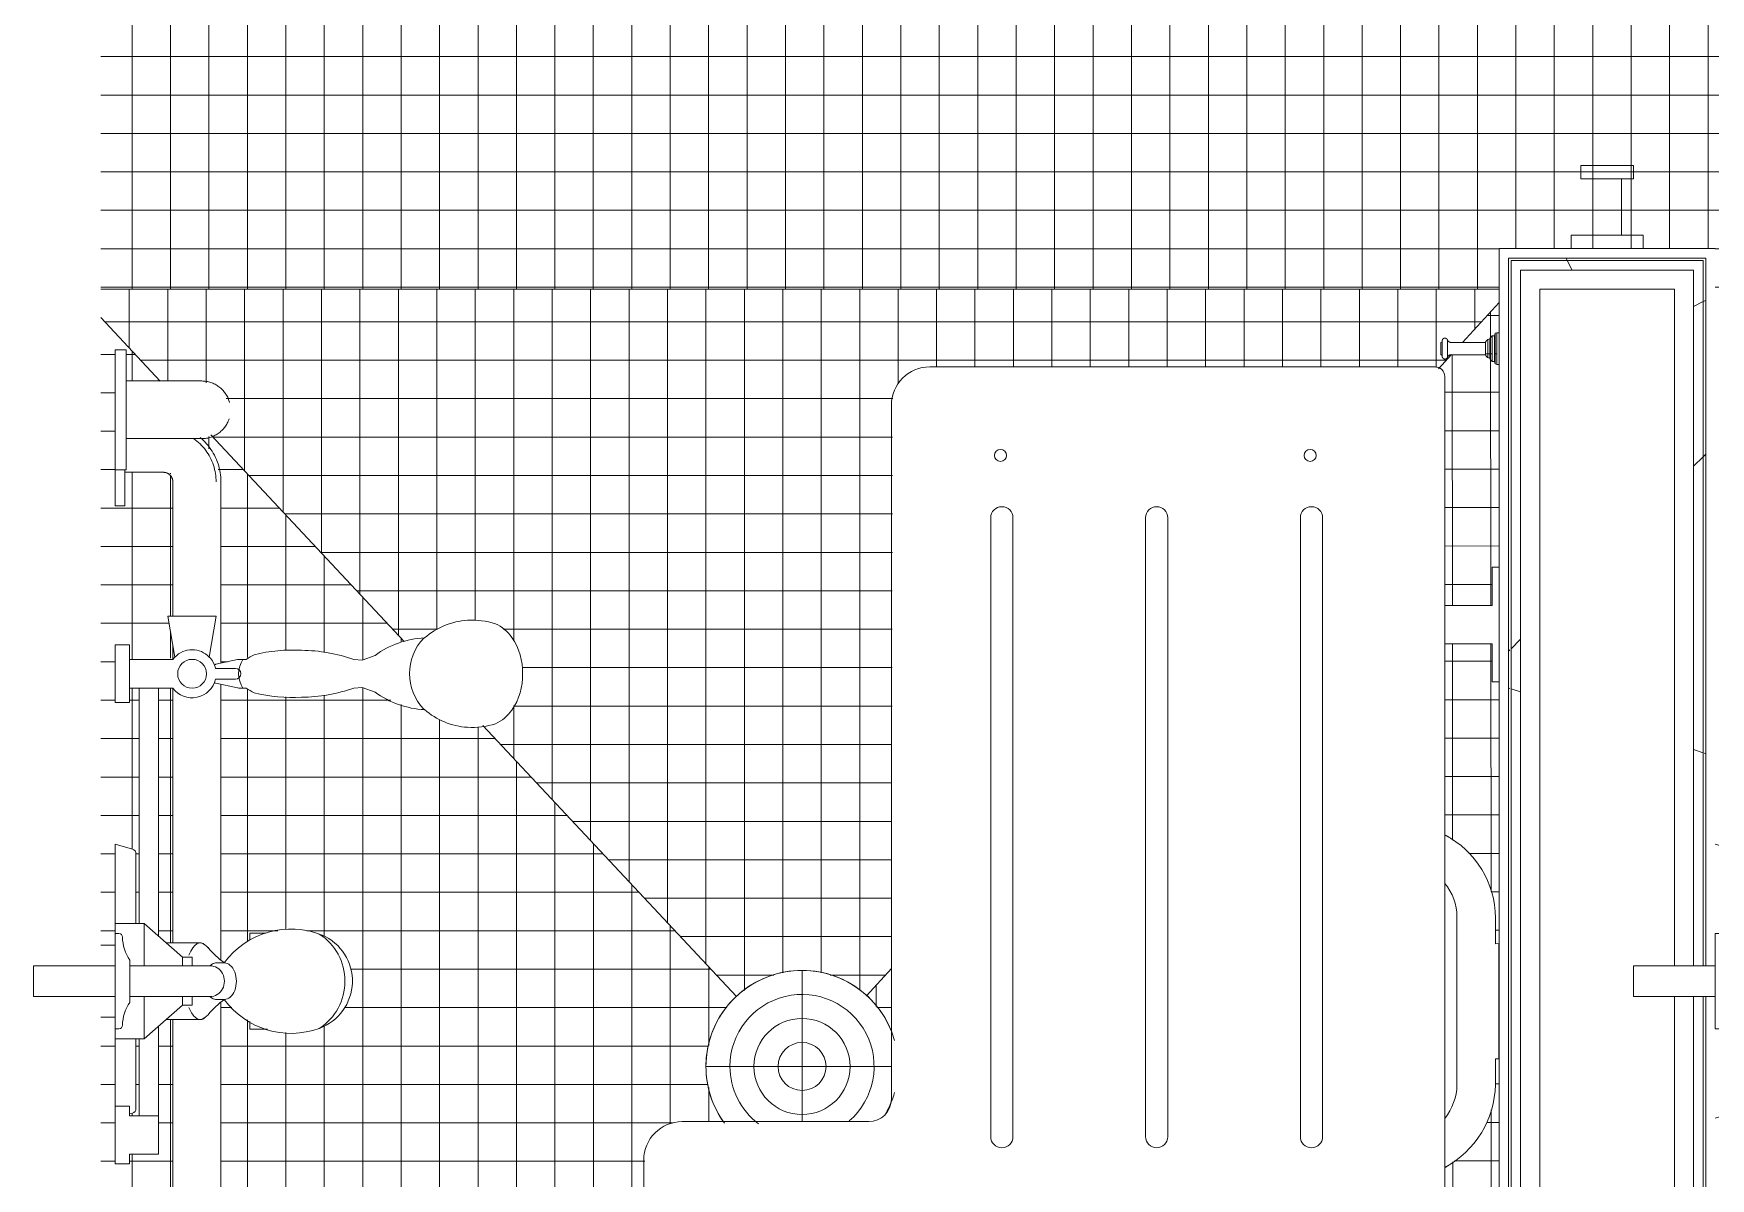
# Model space of a CAD drawing. Header units: inches. Extents: x 24207 to 25740, y -22797 to -22370.
# Drawn here: x 25306.08 to 25349.7, y -22773.49 to -22743.7 of the extents above; entities that cross this region are included whole.
import ezdxf

# ---------------------------------------------------------------- set-up
doc = ezdxf.new("R2010")
doc.units = ezdxf.units.IN
doc.header["$MEASUREMENT"] = 0
for name, color, linetype, lineweight in [('A-FLOR', 192, 'Continuous', 20), ('A-FLOR-PATT', 8, 'Continuous', 20), ('A-GENM', 13, 'Continuous', 20), ('A-WALL', 113, 'Continuous', 20), ('A-WALL-PATT', 111, 'Continuous', 50), ('I-WALL', 2, 'Continuous', 20), ('P-SANR-FIXT', 6, 'Continuous', 20), ('Q-SPCQ', 91, 'Continuous', 20)]:
    doc.layers.add(name, color=color, linetype=linetype, lineweight=lineweight)
pattern_1 = [(296.565, (14.4, 8.64), (0.000499, 57.600217), [6.44, -122.358]), (33.69, (17.28, 2.88), (0.000345, 57.60007), [10.384, -197.296]), (33.69, (74.88, 2.88), (0.000345, 57.60007), [10.384, -197.296]), (33.69, (132.48, 2.88), (0.000345, 57.60007), [10.384, -197.296]), (116.565, (25.92, 8.64), (-0.000396, 57.59977), [6.44, -122.358]), (213.69, (23.04, 14.4), (0.000345, 57.60007), [10.384, -197.296]), (213.69, (80.64, 14.4), (0.000345, 57.60007), [10.384, -197.296]), (213.69, (138.24, 14.4), (0.000345, 57.60007), [10.384, -197.296]), (26.565, (37.44, 8.64), (0.0005, 57.60022), [12.88, -115.918]), (26.565, (95.04, 8.64), (0.0005, 57.60022), [12.88, -115.918]), (270, (48.96, 14.4), (57.6, 4e-15), [5.76, -51.84]), (225, (48.96, 8.64), (-4e-15, 57.599504), [8.146, -73.313]), (135, (43.2, 2.88), (4e-15, 57.599504), [8.146, -73.313]), (288.435, (25.92, 25.92), (0.000265, 57.599939), [9.107, -173.04]), (18.435, (28.8, 17.28), (0.000265, 57.59994), [9.107, -173.04]), (18.435, (86.4, 17.28), (0.000265, 57.59994), [9.107, -173.04]), (18.435, (144, 17.28), (0.000265, 57.59994), [9.107, -173.04]), (135, (37.44, 20.16), (4e-15, 57.599504), [8.146, -73.313]), (180, (31.68, 25.92), (-7e-15, -57.6), [5.76, -51.84]), (251.565, (11.52, 40.32), (-0.000265, 57.599939), [9.107, -173.04]), (315, (8.64, 31.68), (-4e-15, 57.599504), [8.146, -73.313]), (71.565, (14.4, 25.92), (-0.000265, 57.599939), [9.107, -173.04]), (135, (17.28, 34.56), (4e-15, 57.599504), [8.146, -73.313]), (225, (34.56, 40.32), (-4e-15, 57.599504), [8.146, -73.313]), (123.69, (28.8, 34.56), (0.000345, 57.600068), [10.384, -197.296]), (123.69, (86.4, 34.56), (0.000345, 57.600068), [10.384, -197.296]), (26.565, (23.04, 43.2), (0.0005, 57.60022), [6.44, -122.358]), (26.565, (80.64, 43.2), (0.0005, 57.60022), [6.44, -122.358]), (315, (28.8, 46.08), (-4e-15, 57.599504), [8.146, -73.313]), (213.69, (54.72, 54.72), (0.000345, 57.60007), [10.384, -197.296]), (213.69, (112.32, 54.72), (0.000345, 57.60007), [10.384, -197.296]), (213.69, (169.92, 54.72), (0.000345, 57.60007), [10.384, -197.296]), (296.565, (46.08, 48.96), (0.000499, 57.600217), [6.44, -122.358]), (45, (48.96, 43.2), (4e-15, 57.599504), [8.146, -73.313]), (90, (54.72, 48.96), (-57.6, 4e-15), [5.76, -51.84]), (213.69, (28.8, 57.6), (0.000345, 57.60007), [10.384, -197.296]), (213.69, (86.4, 57.6), (0.000345, 57.60007), [10.384, -197.296]), (213.69, (144, 57.6), (0.000345, 57.60007), [10.384, -197.296]), (315, (20.16, 51.84), (-4e-15, 57.599504), [4.073, -77.386]), (26.565, (23.04, 48.96), (0.0005, 57.60022), [6.44, -122.358]), (26.565, (80.64, 48.96), (0.0005, 57.60022), [6.44, -122.358]), (90, (28.8, 51.84), (-57.6, 4e-15), [5.76, -51.84]), (333.435, (5.76, 54.72), (-0.0005, 57.60022), [6.44, -122.358]), (333.435, (63.36, 54.72), (-0.0005, 57.60022), [6.44, -122.358]), (243.435, (11.52, 51.84), (0.000396, 57.59977), [6.44, -122.358]), (161.565, (8.64, 46.08), (-0.000265, 57.59994), [9.107, -173.04]), (161.565, (66.24, 46.08), (-0.000265, 57.59994), [9.107, -173.04]), (161.565, (123.84, 46.08), (-0.000265, 57.59994), [9.107, -173.04]), (45, (0, 48.96), (4e-15, 57.599504), [8.146, -73.313]), (26.565, (2.88, 0), (0.0005, 57.60022), [6.44, -122.358]), (26.565, (60.48, 0), (0.0005, 57.60022), [6.44, -122.358]), (116.565, (8.64, 2.88), (-0.000396, 57.59977), [6.44, -122.358]), (206.565, (5.76, 8.64), (0.0005, 57.60022), [6.44, -122.358]), (206.565, (63.36, 8.64), (0.0005, 57.60022), [6.44, -122.358]), (296.565, (0, 5.76), (0.000499, 57.600217), [6.44, -122.358]), (14.036, (43.2, 25.92), (0.000245, 57.59979), [11.875, -225.616]), (14.036, (100.8, 25.92), (0.000245, 57.59979), [11.875, -225.616]), (14.036, (158.4, 25.92), (0.000245, 57.59979), [11.875, -225.616]), (14.036, (216, 25.92), (0.000245, 57.59979), [11.875, -225.616]), (135, (54.72, 28.8), (4e-15, 57.599504), [8.146, -73.313]), (198.435, (48.96, 34.56), (0.000265, 57.59994), [9.107, -173.04]), (198.435, (106.56, 34.56), (0.000265, 57.59994), [9.107, -173.04]), (198.435, (164.16, 34.56), (0.000265, 57.59994), [9.107, -173.04]), (296.565, (40.32, 31.68), (0.000499, 57.600217), [6.44, -122.358]), (333.435, (2.88, 17.28), (-0.0005, 57.60022), [6.44, -122.358]), (333.435, (60.48, 17.28), (-0.0005, 57.60022), [6.44, -122.358]), (45, (8.64, 14.4), (4e-15, 57.599504), [4.073, -77.386]), (116.565, (11.52, 17.28), (-0.000396, 57.59977), [6.44, -122.358]), (225, (8.64, 23.04), (-4e-15, 57.599504), [8.146, -73.313])]

# ---------------------------------------------------------------- blocks, each defined once
blk = doc.blocks.new('Shower_Seat-Retractable-Frost_Products_LTD_-Handicap-_975L_M_ - Steel-Stainless-110062-Enlarged First Floor Plan _East_')
at = {"layer": 'Q-SPCQ', "color": 43, "lineweight": 13}
for p, q in [((25342.541, -22752.371), (25329.393, -22752.371)), ((25342.791, -22758.579), (25342.791, -22752.62)), ((25328.396, -22753.369), (25328.396, -22771.425)), ((25330.981, -22756.3), (25330.981, -22772.407)), ((25331.558, -22772.407), (25331.558, -22756.3)), ((25335.007, -22756.3), (25335.007, -22772.407)), ((25335.585, -22772.407), (25335.585, -22756.3)), ((25339.034, -22756.3), (25339.034, -22772.407)), ((25339.612, -22772.407), (25339.612, -22756.3)), ((25344.203, -22757.585), (25344.025, -22757.585)), ((25344.025, -22757.585), (25344.025, -22758.579)), ((25342.791, -22758.579), (25342.791, -22759.579)), ((25344.025, -22758.579), (25342.791, -22758.579)), ((25342.791, -22759.579), (25344.025, -22759.579)), ((25342.791, -22764.556), (25342.791, -22759.579)), ((25344.025, -22759.579), (25344.025, -22760.571)), ((25344.025, -22760.571), (25344.203, -22760.571)), ((25342.791, -22764.487), (25342.791, -22773.202)), ((25343.107, -22771.055), (25343.107, -22766.683)), ((25344.108, -22767.387), (25344.108, -22766.712)), ((25344.197, -22767.379), (25344.108, -22767.387)), ((25344.197, -22770.379), (25344.197, -22767.379)), ((25344.107, -22770.379), (25344.197, -22770.379)), ((25344.107, -22771.055), (25344.107, -22770.379)), ((25327.806, -22772.014), (25322.951, -22772.014)), ((25321.953, -22773.012), (25321.953, -22782.74)), ((25342.791, -22778.036), (25342.791, -22773.202))]:
    blk.add_line(p, q, dxfattribs=at)
for centre, radius, start, end in [((25329.393, -22753.369), 0.998, 90, 180), ((25342.541, -22752.62), 0.249, 0, 90), ((25331.234, -22754.676), 0.157, 90, 270), ((25331.234, -22754.676), 0.157, 270, 90), ((25339.288, -22754.676), 0.157, 90, 270), ((25339.288, -22754.676), 0.157, 270, 90), ((25331.269, -22756.3), 0.289, 0, 180), ((25335.296, -22756.3), 0.289, 0, 180), ((25339.323, -22756.3), 0.289, 0, 180), ((25341.685, -22766.712), 2.424, 0, 62.8489), ((25341.818, -22766.399), 2.092, 57.8406, 62.2117), ((25341.754, -22766.683), 1.353, 0, 40), ((25341.656, -22771.026), 1.452, 321.4199, 358.8453), ((25341.638, -22771.018), 2.469, 297.8217, 359.1458), ((25327.806, -22771.425), 0.589, 270, 0), ((25322.951, -22773.012), 0.998, 90, 180), ((25331.268, -22772.407), 0.288, 180, 0), ((25335.296, -22772.407), 0.288, 180, 0), ((25339.323, -22772.407), 0.289, 180, 0), ((25341.921, -22771.671), 1.773, 299.5044, 304.7548)]:
    blk.add_arc(centre, radius, start, end, dxfattribs=at)
blk = doc.blocks.new('Parametric_ADA_Grab_Bar_-_2_Piece_3744 - Parametric_ADA_Grab_Bar_-_2_Piece_3744 2-122809-Enlarged First Floor Plan _East_')
at = {"layer": 'A-GENM', "color": 43, "lineweight": 13}
for p, q in [((0, 30.031), (0, 30.964)), ((0.25, 30.964), (0.25, 30.031)), ((0.25, 30.906), (1.25, 30.906)), ((1.5, 30.656), (1.5, 27.162)), ((2.75, 25.938), (2.75, 30.656)), ((0, 30.031), (0.25, 30.031)), ((1.5, 26.395), (1.5, 26.037)), ((2.75, 18.214), (2.75, 25.386)), ((1.5, 25.287), (1.5, 18.657)), ((2.75, 8.846), (2.75, 17.11)), ((1.5, 16.667), (1.5, 10.531))]:
    blk.add_line(p, q, dxfattribs=at)
at = {"layer": 'A-GENM', "color": 43, "lineweight": 13, "flags": 128}
for points in [[(2.625, 30.656), (2.624, 30.711), (2.621, 30.766), (2.615, 30.821), (2.607, 30.875), (2.598, 30.929), (2.586, 30.983), (2.571, 31.036), (2.555, 31.089), (2.537, 31.141), (2.516, 31.192), (2.494, 31.242), (2.47, 31.291), (2.443, 31.339), (2.415, 31.387), (2.385, 31.433), (2.353, 31.477), (2.319, 31.521), (2.284, 31.563), (2.247, 31.604), (2.208, 31.643), (2.168, 31.68), (2.126, 31.716), (2.083, 31.75), (2.039, 31.783)], [(2.75, 30.656), (2.749, 30.716), (2.745, 30.776), (2.739, 30.836), (2.731, 30.895), (2.72, 30.954), (2.707, 31.013), (2.692, 31.071), (2.674, 31.128), (2.654, 31.185), (2.632, 31.24), (2.607, 31.295), (2.58, 31.349), (2.552, 31.402), (2.521, 31.453), (2.488, 31.503), (2.453, 31.552), (2.416, 31.599), (2.378, 31.645), (2.337, 31.69), (2.295, 31.732), (2.251, 31.773), (2.206, 31.812)], [(1.25, 30.906), (1.26, 30.906), (1.27, 30.905), (1.28, 30.904), (1.29, 30.903), (1.3, 30.901), (1.309, 30.899), (1.319, 30.897), (1.329, 30.894), (1.338, 30.89), (1.347, 30.887), (1.356, 30.882), (1.365, 30.878), (1.374, 30.873), (1.383, 30.868), (1.391, 30.863), (1.399, 30.857), (1.407, 30.851), (1.415, 30.844), (1.422, 30.837), (1.429, 30.83), (1.436, 30.823), (1.443, 30.816), (1.449, 30.808), (1.455, 30.8), (1.46, 30.791), (1.466, 30.783), (1.47, 30.774), (1.475, 30.765), (1.479, 30.756), (1.483, 30.747), (1.486, 30.737), (1.49, 30.728), (1.492, 30.718), (1.494, 30.709), (1.496, 30.699), (1.498, 30.689), (1.499, 30.679), (1.5, 30.669), (1.5, 30.659), (1.5, 30.656)]]:
    blk.add_lwpolyline(points, dxfattribs=at)
blk = doc.blocks.new('Single_hook_8519 - Single Hook-133939-Enlarged First Floor Plan _East_')
at = {"layer": 'A-GENM', "color": 43, "lineweight": 13}
for p, q in [((4.705, 4.289), (5.138, 4.289)), ((5.138, 4.151), (4.705, 4.151)), ((4.764, 4.324), (4.744, 4.289)), ((4.776, 4.289), (4.744, 4.289)), ((4.763, 4.052), (4.763, 3.167)), ((5.078, 4.324), (4.764, 4.324)), ((5.098, 4.289), (5.066, 4.289)), ((5.098, 4.289), (5.078, 4.324)), ((5.079, 3.167), (5.079, 4.052)), ((4.686, 3.108), (4.665, 3.05)), ((5.156, 3.108), (4.686, 3.108)), ((5.079, 3.167), (4.763, 3.167)), ((5.178, 3.05), (5.156, 3.108)), ((4.523, 2.909), (4.508, 2.872)), ((4.508, 2.872), (4.508, 2.812)), ((5.335, 2.872), (4.508, 2.872)), ((4.587, 2.931), (4.523, 2.909)), ((5.319, 2.909), (4.523, 2.909)), ((4.587, 2.988), (4.587, 2.931)), ((5.256, 2.988), (4.587, 2.988)), ((5.256, 2.931), (4.587, 2.931)), ((5.178, 3.05), (4.665, 3.05)), ((5.256, 2.931), (5.256, 2.988)), ((5.319, 2.909), (5.256, 2.931)), ((5.335, 2.872), (5.319, 2.909)), ((5.335, 2.812), (5.335, 2.872))]:
    blk.add_line(p, q, dxfattribs=at)
at = {"layer": 'A-GENM', "color": 43, "lineweight": 13, "flags": 128}
for points in [[(4.705, 4.151), (4.702, 4.152), (4.699, 4.152), (4.697, 4.153), (4.694, 4.154), (4.691, 4.155), (4.689, 4.157), (4.686, 4.158), (4.684, 4.159), (4.681, 4.161), (4.679, 4.162), (4.677, 4.164), (4.675, 4.166), (4.672, 4.168), (4.67, 4.169), (4.668, 4.171), (4.667, 4.174), (4.665, 4.176), (4.663, 4.178), (4.661, 4.18), (4.66, 4.183), (4.658, 4.185), (4.657, 4.187), (4.656, 4.19), (4.655, 4.193), (4.654, 4.195), (4.653, 4.198), (4.652, 4.201), (4.651, 4.203), (4.65, 4.206), (4.65, 4.209), (4.65, 4.212), (4.649, 4.214), (4.649, 4.217), (4.649, 4.22), (4.649, 4.223), (4.649, 4.226), (4.65, 4.228), (4.65, 4.231), (4.65, 4.234), (4.651, 4.237), (4.652, 4.239), (4.653, 4.242), (4.654, 4.245), (4.655, 4.247), (4.656, 4.25), (4.657, 4.253), (4.658, 4.255), (4.66, 4.257), (4.661, 4.26), (4.663, 4.262), (4.665, 4.264), (4.667, 4.266), (4.668, 4.269), (4.67, 4.271), (4.672, 4.272), (4.675, 4.274), (4.677, 4.276), (4.679, 4.278), (4.681, 4.279), (4.684, 4.281), (4.686, 4.282), (4.689, 4.283), (4.691, 4.285), (4.694, 4.286), (4.697, 4.287), (4.699, 4.287), (4.702, 4.288), (4.705, 4.289)], [(4.763, 4.052), (4.763, 4.057), (4.763, 4.061), (4.763, 4.066), (4.762, 4.07), (4.761, 4.075), (4.76, 4.079), (4.759, 4.083), (4.758, 4.088), (4.756, 4.092), (4.755, 4.096), (4.753, 4.1), (4.751, 4.104), (4.749, 4.108), (4.746, 4.112), (4.744, 4.116), (4.741, 4.119), (4.738, 4.123), (4.735, 4.126), (4.732, 4.13), (4.729, 4.133), (4.726, 4.136), (4.723, 4.139), (4.719, 4.142), (4.715, 4.144), (4.712, 4.147), (4.708, 4.149), (4.705, 4.151)], [(5.138, 4.151), (5.134, 4.149), (5.13, 4.146), (5.126, 4.144), (5.123, 4.141), (5.119, 4.138), (5.116, 4.135), (5.113, 4.132), (5.109, 4.129), (5.106, 4.126), (5.104, 4.122), (5.101, 4.119), (5.098, 4.115), (5.096, 4.111), (5.094, 4.107), (5.091, 4.103), (5.089, 4.099), (5.088, 4.095), (5.086, 4.091), (5.085, 4.087), (5.083, 4.082), (5.082, 4.078), (5.081, 4.074), (5.08, 4.069), (5.08, 4.065), (5.079, 4.06), (5.079, 4.056), (5.079, 4.052)], [(5.138, 4.289), (5.141, 4.288), (5.143, 4.287), (5.146, 4.287), (5.149, 4.286), (5.151, 4.285), (5.154, 4.283), (5.156, 4.282), (5.159, 4.281), (5.161, 4.279), (5.163, 4.278), (5.166, 4.276), (5.168, 4.274), (5.17, 4.272), (5.172, 4.271), (5.174, 4.269), (5.176, 4.266), (5.178, 4.264), (5.18, 4.262), (5.181, 4.26), (5.183, 4.257), (5.184, 4.255), (5.186, 4.252), (5.187, 4.25), (5.188, 4.247), (5.189, 4.245), (5.19, 4.242), (5.191, 4.239), (5.191, 4.237), (5.192, 4.234), (5.193, 4.231), (5.193, 4.228), (5.193, 4.226), (5.193, 4.223), (5.193, 4.22), (5.193, 4.217), (5.193, 4.214), (5.193, 4.212), (5.193, 4.209), (5.192, 4.206), (5.191, 4.203), (5.191, 4.2), (5.19, 4.198), (5.189, 4.195), (5.188, 4.193), (5.187, 4.19), (5.186, 4.187), (5.184, 4.185), (5.183, 4.183), (5.181, 4.18), (5.18, 4.178), (5.178, 4.176), (5.176, 4.174), (5.174, 4.171), (5.172, 4.169), (5.17, 4.167), (5.168, 4.166), (5.166, 4.164), (5.163, 4.162), (5.161, 4.161), (5.159, 4.159), (5.156, 4.158), (5.154, 4.157), (5.151, 4.155), (5.149, 4.154), (5.146, 4.153), (5.143, 4.152), (5.14, 4.152), (5.138, 4.151)], [(4.686, 3.108), (4.69, 3.114), (4.695, 3.119), (4.699, 3.124), (4.703, 3.128), (4.708, 3.133), (4.713, 3.137), (4.718, 3.141), (4.723, 3.145), (4.729, 3.149), (4.734, 3.153), (4.74, 3.156), (4.746, 3.159), (4.752, 3.162), (4.758, 3.164), (4.763, 3.167)], [(5.079, 3.167), (5.085, 3.164), (5.091, 3.162), (5.097, 3.159), (5.103, 3.156), (5.109, 3.152), (5.114, 3.149), (5.12, 3.145), (5.125, 3.141), (5.13, 3.137), (5.135, 3.133), (5.14, 3.128), (5.144, 3.123), (5.148, 3.118), (5.153, 3.113), (5.156, 3.108)], [(4.587, 2.988), (4.59, 2.994), (4.594, 2.999), (4.598, 3.004), (4.602, 3.008), (4.607, 3.013), (4.611, 3.017), (4.616, 3.021), (4.621, 3.025), (4.626, 3.029), (4.631, 3.033), (4.637, 3.036), (4.642, 3.039), (4.648, 3.042), (4.654, 3.045), (4.66, 3.047), (4.665, 3.05)], [(5.178, 3.05), (5.184, 3.047), (5.189, 3.045), (5.195, 3.042), (5.201, 3.039), (5.206, 3.036), (5.212, 3.032), (5.217, 3.029), (5.222, 3.025), (5.227, 3.021), (5.232, 3.017), (5.236, 3.012), (5.241, 3.008), (5.245, 3.003), (5.249, 2.998), (5.253, 2.993), (5.256, 2.988)]]:
    blk.add_lwpolyline(points, dxfattribs=at)
blk = doc.blocks.new('Robe_hook_5552 - Robe_hook_5552-134757-Enlarged First Floor Plan _East_')
at = {"layer": 'A-GENM', "color": 43, "lineweight": 13}
for p, q in [((-0.937, 0), (-0.937, -0.35)), ((-0.937, -0.35), (0.938, -0.35)), ((-0.375, -1.813), (-0.375, -0.35)), ((0.375, -1.813), (0.375, -0.35)), ((0.938, -0.35), (0.938, 0)), ((-0.688, -2.163), (-0.688, -1.813)), ((-0.688, -1.813), (0.688, -1.813)), ((0.688, -2.163), (-0.688, -2.163)), ((0.688, -1.813), (0.688, -2.163))]:
    blk.add_line(p, q, dxfattribs=at)
blk = doc.blocks.new('817_Grab_Bars - 8170-001180-V33-Enlarged First Floor Plan _East_')
at = {"layer": 'Q-SPCQ', "color": 43, "lineweight": 13}
for p, q in [((25308.484, -22751.928), (25308.203, -22751.928)), ((25308.203, -22755.053), (25308.203, -22751.928)), ((25308.484, -22751.928), (25308.484, -22755.053)), ((25309.203, -22752.74), (25308.484, -22752.74)), ((25308.484, -22754.24), (25309.203, -22754.24)), ((25309.792, -22754.24), (25309.747, -22754.24)), ((25308.203, -22755.053), (25308.484, -22755.053))]:
    blk.add_line(p, q, dxfattribs=at)
at = {"layer": 'Q-SPCQ', "color": 43, "lineweight": 13, "flags": 128}
for points in [[(25310.453, -22752.74), (25310.452, -22752.74), (25310.449, -22752.74), (25310.444, -22752.74), (25310.437, -22752.74), (25310.428, -22752.74), (25310.417, -22752.74), (25310.404, -22752.74), (25310.389, -22752.74), (25310.373, -22752.74), (25310.354, -22752.74), (25310.334, -22752.74), (25310.311, -22752.74), (25310.287, -22752.74), (25310.262, -22752.74), (25310.234, -22752.74), (25310.205, -22752.74), (25310.175, -22752.74), (25310.142, -22752.74), (25310.109, -22752.74), (25310.074, -22752.74), (25310.037, -22752.74), (25309.999, -22752.74), (25309.96, -22752.74), (25309.92, -22752.74), (25309.878, -22752.74), (25309.836, -22752.74), (25309.792, -22752.74), (25309.747, -22752.74), (25309.702, -22752.74), (25309.656, -22752.74), (25309.609, -22752.74), (25309.561, -22752.74), (25309.513, -22752.74), (25309.464, -22752.74), (25309.415, -22752.74), (25309.366, -22752.74), (25309.316, -22752.74), (25309.266, -22752.74), (25309.216, -22752.74), (25309.203, -22752.74)], [(25309.203, -22752.74), (25309.253, -22752.74), (25309.303, -22752.74), (25309.352, -22752.74), (25309.402, -22752.74), (25309.451, -22752.74), (25309.5, -22752.74)], [(25309.867, -22752.74), (25309.909, -22752.74), (25309.949, -22752.74), (25309.989, -22752.74), (25310.027, -22752.74), (25310.064, -22752.74), (25310.099, -22752.74), (25310.134, -22752.74), (25310.166, -22752.74), (25310.197, -22752.74), (25310.227, -22752.74), (25310.255, -22752.74), (25310.281, -22752.74), (25310.305, -22752.74), (25310.328, -22752.74), (25310.349, -22752.74), (25310.368, -22752.74), (25310.385, -22752.74), (25310.4, -22752.74), (25310.414, -22752.74), (25310.425, -22752.74), (25310.435, -22752.74), (25310.442, -22752.74), (25310.448, -22752.74), (25310.451, -22752.74), (25310.453, -22752.74)], [(25310.453, -22752.74), (25310.483, -22752.741), (25310.513, -22752.743), (25310.543, -22752.746), (25310.572, -22752.75), (25310.602, -22752.755), (25310.631, -22752.762), (25310.66, -22752.77), (25310.689, -22752.778), (25310.717, -22752.788), (25310.745, -22752.8), (25310.772, -22752.812), (25310.799, -22752.825), (25310.825, -22752.839), (25310.851, -22752.855), (25310.876, -22752.871), (25310.901, -22752.889), (25310.924, -22752.907), (25310.947, -22752.926), (25310.969, -22752.947), (25310.991, -22752.968), (25311.011, -22752.99), (25311.031, -22753.012), (25311.049, -22753.036), (25311.067, -22753.06), (25311.084, -22753.085), (25311.1, -22753.111), (25311.114, -22753.137), (25311.128, -22753.164), (25311.14, -22753.191), (25311.152, -22753.219), (25311.162, -22753.247), (25311.171, -22753.275), (25311.179, -22753.304)], [(25311.165, -22753.726), (25311.155, -22753.755), (25311.144, -22753.782), (25311.131, -22753.81), (25311.118, -22753.837), (25311.104, -22753.863), (25311.088, -22753.889), (25311.072, -22753.914), (25311.054, -22753.938), (25311.036, -22753.962), (25311.017, -22753.985), (25310.996, -22754.007), (25310.975, -22754.028), (25310.953, -22754.049), (25310.931, -22754.068), (25310.907, -22754.087), (25310.883, -22754.105), (25310.858, -22754.121), (25310.832, -22754.137), (25310.806, -22754.152), (25310.779, -22754.165), (25310.752, -22754.178), (25310.724, -22754.189), (25310.696, -22754.2), (25310.668, -22754.209), (25310.639, -22754.217), (25310.61, -22754.224), (25310.58, -22754.229), (25310.551, -22754.234), (25310.521, -22754.237), (25310.491, -22754.239), (25310.461, -22754.24), (25310.453, -22754.24)], [(25309.203, -22754.24), (25309.253, -22754.24), (25309.303, -22754.24), (25309.352, -22754.24), (25309.402, -22754.24), (25309.451, -22754.24), (25309.5, -22754.24), (25309.548, -22754.24), (25309.596, -22754.24), (25309.643, -22754.24), (25309.689, -22754.24), (25309.735, -22754.24), (25309.78, -22754.24), (25309.824, -22754.24), (25309.867, -22754.24), (25309.909, -22754.24), (25309.949, -22754.24), (25309.989, -22754.24), (25310.027, -22754.24), (25310.064, -22754.24), (25310.099, -22754.24), (25310.134, -22754.24), (25310.166, -22754.24), (25310.197, -22754.24), (25310.227, -22754.24), (25310.255, -22754.24), (25310.281, -22754.24), (25310.305, -22754.24), (25310.328, -22754.24), (25310.349, -22754.24), (25310.368, -22754.24), (25310.385, -22754.24), (25310.4, -22754.24), (25310.414, -22754.24), (25310.425, -22754.24), (25310.435, -22754.24), (25310.442, -22754.24), (25310.448, -22754.24), (25310.451, -22754.24), (25310.453, -22754.24)], [(25309.702, -22754.24), (25309.656, -22754.24), (25309.609, -22754.24), (25309.561, -22754.24), (25309.513, -22754.24), (25309.464, -22754.24), (25309.415, -22754.24), (25309.366, -22754.24), (25309.316, -22754.24), (25309.266, -22754.24), (25309.216, -22754.24)], [(25310.453, -22754.24), (25310.452, -22754.24), (25310.449, -22754.24), (25310.444, -22754.24), (25310.437, -22754.24), (25310.428, -22754.24), (25310.417, -22754.24), (25310.404, -22754.24), (25310.389, -22754.24), (25310.373, -22754.24), (25310.354, -22754.24), (25310.334, -22754.24), (25310.311, -22754.24), (25310.287, -22754.24), (25310.262, -22754.24), (25310.234, -22754.24), (25310.205, -22754.24), (25310.175, -22754.24), (25310.142, -22754.24), (25310.109, -22754.24), (25310.074, -22754.24), (25310.037, -22754.24), (25309.999, -22754.24), (25309.96, -22754.24), (25309.92, -22754.24), (25309.878, -22754.24)]]:
    blk.add_lwpolyline(points, dxfattribs=at)
blk = doc.blocks.new('Shower-Unit-Zurn-Z7301-SS-MT-DV2P-HW - Z7301-SS-MT-DV2P-HW-234739-Enlarged First Floor Plan _East_')
at = {"layer": 'A-GENM', "lineweight": 9}
for p, q in [((-4.75, 0), (-4.75, -0.375)), ((-3.25, 0), (-4.75, 0)), ((-4.75, -0.375), (-4.5, -0.375)), ((-4.5, -0.375), (-4.5, -1.125)), ((-3.5, -1.125), (-3.5, -0.375)), ((-3.5, -0.375), (-3.25, -0.375)), ((-3.25, -0.375), (-3.25, 0)), ((8.75, 0), (7.25, 0)), ((7.25, 0), (7.25, -0.375)), ((7.25, -0.375), (7.625, -0.375)), ((7.625, -0.375), (8.375, -0.375)), ((7.625, -0.375), (7.625, -1.5)), ((8.375, -1.5), (8.375, -0.375)), ((8.375, -0.375), (8.75, -0.375)), ((8.75, -0.375), (8.75, 0)), ((-1.5, -0.625), (-3.5, -0.625)), ((7.625, -0.625), (1.5, -0.625)), ((-4.5, -1.125), (-3.5, -1.125)), ((-3.5, -1.125), (-1.172, -1.125)), ((1.172, -1.125), (7.625, -1.125)), ((9.5, -1.365), (8.436, -1.552)), ((9.5, -2.625), (9.5, -1.365)), ((7.859, -2.609), (7.859, -3.125)), ((8.141, -3.125), (8.141, -2.609)), ((8.436, -2.448), (9.5, -2.625)), ((7.753, -2.618), (7.63, -3.185)), ((8.37, -3.185), (8.247, -2.618)), ((7.625, -3.24), (7.625, -3.405)), ((8.375, -3.405), (8.375, -3.24)), ((7.647, -6.422), (7.522, -6.76)), ((7.628, -6.209), (7.647, -6.422)), ((8.353, -6.422), (8.372, -6.209)), ((8.478, -6.76), (8.353, -6.422))]:
    blk.add_line(p, q, dxfattribs=at)
at = {"layer": 'A-GENM', "color": 43, "lineweight": 13}
for p, q in [((-1.238, 0), (-1.5, 0)), ((-1.5, 0), (-1.5, -0.75)), ((1.5, 0), (1.238, 0)), ((1.5, -0.75), (1.5, 0)), ((-1.5, -0.75), (-0.4, -0.75)), ((-1.5, -0.75), (-0.625, -1.75)), ((0.4, -0.75), (1.5, -0.75)), ((0.625, -1.75), (1.5, -0.75)), ((-0.625, -1.75), (-0.4, -1.75)), ((-0.625, -1.75), (-0.625, -2)), ((-0.625, -2), (-0.4, -2)), ((0.4, -1.75), (0.625, -1.75)), ((0.4, -2), (0.625, -2)), ((0.625, -2), (0.625, -1.75)), ((-1.052, -3.5), (-1.25, -3.5)), ((-1.25, -3.5), (-1.25, -3.959)), ((1.25, -3.5), (1.065, -3.5)), ((1.25, -3.921), (1.25, -3.5))]:
    blk.add_line(p, q, dxfattribs=at)
at = {"layer": 'A-GENM', "lineweight": 9}
blk.add_circle((8, -2), 0.375, dxfattribs=at)
for centre, radius, start, end in [((8, -2), 0.625, 126.8699, 256.9481), ((8, -2), 0.625, 45.7475, 53.1301), ((8, -2), 0.625, 314.2572, 45.7475), ((7.887, -2.647), 0.137, 157.2251, 167.7751), ((8, -2), 0.625, 283.0519, 314.2572), ((8.113, -2.647), 0.137, 12.2249, 22.7749), ((8.981, -4.316), 1.634, 146.1204, 154.5364), ((7.85, -3.233), 0.225, 167.7751, 181.8194), ((8, -3.898), 0.687, 56.9089, 123.0911), ((8, -3.125), 0.141, 180, 360), ((8.15, -3.233), 0.225, 358.1806, 12.2249), ((7.019, -4.316), 1.634, 25.4636, 33.8796), ((11.46, -4.612), 4.078, 165.8269, 183.3406), ((4.54, -4.612), 4.078, 356.6594, 14.1731), ((11.604, -4.808), 4.215, 180.5665, 199.4054), ((4.396, -4.808), 4.215, 340.5946, 359.4335), ((9.418, -8.151), 2.352, 143.7224, 177.4669), ((6.582, -8.151), 2.352, 2.5331, 36.2776), ((8.004, -8.991), 1.337, 46.1253, 133.8747), ((8.473, -9.28), 1.869, 138.72, 176.4673), ((7.527, -9.28), 1.869, 3.5327, 41.28), ((8.603, -9.288), 1.999, 176.4673, 197.5327), ((7.397, -9.288), 1.999, 342.4673, 3.5327), ((7.651, -9.455), 1.049, 204.5638, 235.4362), ((8.349, -9.455), 1.049, 304.5638, 335.4362), ((7.956, -9.011), 1.587, 235.4362, 271.5888), ((8.044, -9.011), 1.587, 268.4112, 304.5638)]:
    blk.add_arc(centre, radius, start, end, dxfattribs=at)
at = {"layer": 'P-SANR-FIXT', "color": 43, "lineweight": 13}
for p, q in [((0.4, 2.125), (-0.4, 2.125)), ((-0.4, 2.125), (-0.4, 0)), ((0.4, 0), (0.4, 2.125)), ((-0.4, 0), (-1.238, 0)), ((-1.238, 0), (-1.238, -0.096)), ((-0.937, 0.375), (-0.937, 0)), ((-0.4, 0), (0.4, 0)), ((1.238, 0), (0.4, 0)), ((0.935, 0), (0.935, 0.375)), ((1.238, -0.096), (1.238, 0)), ((-3.455, -0.375), (-3.434, -0.449)), ((-1.5, 0), (-3.25, 0)), ((-0.55, -0.38), (-0.4, -0.38)), ((-0.4, -0.38), (-0.4, -2.464)), ((-0.4, -0.38), (0.4, -0.38)), ((0.4, -2.464), (0.4, -0.38)), ((0.4, -0.38), (0.55, -0.38)), ((3.563, 0), (1.5, 0)), ((3.434, -0.449), (3.563, 0)), ((-3.313, -0.54), (-1.5, -0.54)), ((1.5, -0.54), (3.313, -0.54)), ((-0.995, -1.327), (-0.995, -2.232)), ((0.995, -2.232), (0.995, -1.327)), ((-0.476, -2.643), (-0.476, -2.836)), ((0.476, -2.836), (0.476, -2.643))]:
    blk.add_line(p, q, dxfattribs=at)
for centre, radius, start, end in [((-1.144, -0.096), 0.0945, 180, 270), ((-1.144, -1.213), 1.023, 54.522, 90), ((1.144, -1.213), 1.023, 90, 125.478), ((1.144, -0.096), 0.0945, 270, 360), ((-3.313, -0.415), 0.125, 196, 270), ((3.313, -0.415), 0.125, 270, 344), ((-0.625, -2.115), 0.388, 197.5027, 230.4973), ((-2.256, -4.093), 2.175, 35.18, 50.4973), ((2.256, -4.093), 2.175, 129.5027, 144.8141), ((0.625, -2.115), 0.388, 309.5027, 342.4973), ((0.793, -4.573), 2.151, 126.1534, 200.0175), ((-0.793, -4.573), 2.151, 337.8261, 53.8466), ((0.001, -4.862), 1.308, 200.0175, 336.4181), ((0, -4.514), 1.463, 212.9208, 327.0792)]:
    blk.add_arc(centre, radius, start, end, dxfattribs=at)
for centre, major_axis, ratio, start_param, end_param in [((-0.108, -2.147), (-1.109, 0.077), 0.351489, 2.831356, 3.949343), ((0, -2.464), (-0.4, 0), 0.941821, 0, 3.141593), ((0, -2.836), (-0.476, 0), 0.662364, 0, 3.141593)]:
    blk.add_ellipse(centre, major_axis=major_axis, ratio=ratio, start_param=start_param, end_param=end_param, dxfattribs=at)
blk.add_open_spline([(-0.682, -1.913), (-0.695, -1.918), (-0.815, -1.971), (-0.96, -2.075), (-1.018, -2.222), (-0.979, -2.302), (-0.941, -2.34)], degree=3, knots=[0.2535572, 0.2535572, 0.2535572, 0.2535572, 0.2857143, 0.5714286, 0.7857143, 1, 1, 1, 1], dxfattribs=at)
for points in [[(-0.4, -2.464), (-0.417, -2.482), (-0.444, -2.519), (-0.47, -2.58), (-0.476, -2.621), (-0.476, -2.643)], [(0.476, -2.643), (0.476, -2.621), (0.47, -2.58), (0.444, -2.519), (0.417, -2.482), (0.4, -2.464)]]:
    blk.add_open_spline(points, degree=3, dxfattribs=at)
blk = doc.blocks.new('Shower-Unit-Zurn-Z7301-SS-MT-DV2P-HW - Z7301-SS-MT-DV2P-HW-V42-Enlarged First Floor Plan _East_')
at = {"layer": 'P-SANR-FIXT', "color": 43, "lineweight": 13}
for p, q in [((0.4, 2.125), (-0.4, 2.125)), ((-0.4, 2.125), (-0.4, 0)), ((0.4, 0), (0.4, 2.125)), ((-0.4, 0), (-1.238, 0)), ((-1.238, 0), (-1.238, -0.096)), ((-0.4, 0), (0.4, 0)), ((1.238, 0), (0.4, 0)), ((1.238, -0.096), (1.238, 0)), ((-3.562, 0), (-3.434, -0.449)), ((-0.55, -0.38), (-0.4, -0.38)), ((-0.4, -0.38), (-0.4, -2.464)), ((-0.4, -0.38), (0.4, -0.38)), ((0.4, -2.464), (0.4, -0.38)), ((0.4, -0.38), (0.55, -0.38)), ((3.434, -0.449), (3.563, 0)), ((-3.313, -0.54), (-1.029, -0.54)), ((-1.029, -0.54), (-0.4, -0.54)), ((-1.029, -0.54), (-1.029, -0.99)), ((0.4, -0.54), (1.029, -0.54)), ((1.029, -0.99), (1.029, -0.54)), ((1.029, -0.54), (3.313, -0.54)), ((-1.029, -0.99), (-0.995, -0.99)), ((-0.995, -0.99), (-0.4, -0.99)), ((-0.995, -0.99), (-0.995, -2.232)), ((0.4, -0.99), (0.995, -0.99)), ((0.995, -2.232), (0.995, -0.99)), ((0.995, -0.99), (1.029, -0.99)), ((-0.476, -2.643), (-0.476, -2.836)), ((0.476, -2.836), (0.476, -2.643))]:
    blk.add_line(p, q, dxfattribs=at)
for centre, radius, start, end in [((-1.144, -0.096), 0.0945, 180, 270), ((-1.144, -1.213), 1.023, 54.522, 90), ((1.144, -1.213), 1.023, 90, 125.478), ((1.144, -0.096), 0.0945, 270, 360), ((-3.313, -0.415), 0.125, 196, 270), ((3.313, -0.415), 0.125, 270, 344), ((-0.625, -2.115), 0.388, 197.5027, 230.4973), ((-2.256, -4.093), 2.175, 35.18, 50.4973), ((2.256, -4.093), 2.175, 129.5027, 144.8141), ((0.625, -2.115), 0.388, 309.5027, 342.4973), ((0.793, -4.573), 2.151, 126.1534, 200.0175), ((-0.793, -4.573), 2.151, 337.8261, 53.8466), ((0.001, -4.862), 1.308, 200.0175, 336.4181), ((0, -4.514), 1.463, 212.9208, 327.0792)]:
    blk.add_arc(centre, radius, start, end, dxfattribs=at)
for centre, major_axis, ratio, start_param, end_param in [((-0.108, -2.147), (-1.109, 0.077), 0.351489, 2.831356, 4.247568), ((0, -2.464), (-0.4, 0), 0.941821, 0, 3.141593), ((0, -2.836), (-0.476, 0), 0.662364, 0, 3.141593)]:
    blk.add_ellipse(centre, major_axis=major_axis, ratio=ratio, start_param=start_param, end_param=end_param, dxfattribs=at)
blk.add_open_spline([(-0.422, -1.833), (-0.464, -1.842), (-0.571, -1.869), (-0.785, -1.949), (-0.96, -2.075), (-1.018, -2.222), (-0.979, -2.302), (-0.941, -2.34)], degree=3, knots=[0.0572746, 0.0572746, 0.0572746, 0.0572746, 0.1428571, 0.2857143, 0.5714286, 0.7857143, 1, 1, 1, 1], dxfattribs=at)
for points in [[(-0.4, -2.464), (-0.417, -2.482), (-0.444, -2.519), (-0.47, -2.58), (-0.476, -2.621), (-0.476, -2.643)], [(0.476, -2.643), (0.476, -2.621), (0.47, -2.58), (0.444, -2.519), (0.417, -2.482), (0.4, -2.464)]]:
    blk.add_open_spline(points, degree=3, dxfattribs=at)
blk = doc.blocks.new('Floor Drain - Round - 5_ Strainer - 3_ Drain-V54-Enlarged First Floor Plan _East_')
at = {"layer": 'P-SANR-FIXT', "color": 43, "lineweight": 13}
for p, q in [((0, 2.5), (0, -1.436)), ((-2.5, 0), (2.325, 0))]:
    blk.add_line(p, q, dxfattribs=at)
for radius in [1.25, 0.625]:
    blk.add_circle((0, 0), radius, dxfattribs=at)
for radius, start, end in [(2.5, 15.6457, 180), (2.5, 20.3748, 180), (1.875, 310.9091, 180), (2.5, 180, 215.3793), (2.5, 180, 216.0875), (1.875, 180, 232.6883), (2.5, 330.1105, 344.3543), (2.5, 330.162, 339.4315)]:
    blk.add_arc((0, 0), radius, start, end, dxfattribs=at)

msp = doc.modelspace()

# ---------------------------------------------------------------- hatches: boundary and pattern name
at = {"layer": 'A-FLOR-PATT', "lineweight": 9}
h = msp.add_hatch(dxfattribs=at)
h.set_pattern_fill('FP1_39', color=256, style=0, pattern_type=2)
h.set_pattern_definition([(180, (25404.64, -22714.299), (-1e-16, -1), []), (270, (25404.64, -22714.299), (1, 6e-17), [])])
h.paths.add_polyline_path([(25307.828, -22750.354), (25344.203, -22750.354), (25344.203, -22749.291), (25349.828, -22749.291), (25349.828, -22750.354), (25395.89, -22750.354), (25395.89, -22749.291), (25407.89, -22749.291), (25407.89, -22750.354), (25455.296, -22750.354), (25455.296, -22749.291), (25460.921, -22749.291), (25460.921, -22750.354), (25508.328, -22750.354), (25508.328, -22696.49), (25441.828, -22696.49), (25441.828, -22695.428), (25388.703, -22695.428), (25388.703, -22696.49), (25308.203, -22696.49), (25308.203, -22696.24), (25307.953, -22696.24), (25307.953, -22696.178), (25307.89, -22696.178), (25307.89, -22695.928), (25307.828, -22695.928), (25307.828, -22743.453)], flags=0)
h.paths.add_polyline_path([(25349.515, -22749.604), (25349.578, -22749.541), (25349.515, -22749.541)], flags=0)
h.paths.add_polyline_path([(25455.609, -22749.604), (25455.609, -22749.541), (25455.546, -22749.541)], flags=0)
h.paths.add_polyline_path([(25460.609, -22749.604), (25460.609, -22749.541), (25460.609, -22749.541)], flags=0)
h.paths.add_polyline_path([(25407.578, -22749.604), (25407.64, -22749.541), (25407.578, -22749.541)], flags=0)
h.paths.add_polyline_path([(25396.203, -22749.604), (25396.203, -22749.541), (25396.144, -22749.545)], flags=0)
h.paths.add_polyline_path([(25344.515, -22749.604), (25344.475, -22749.541), (25344.475, -22749.564)], flags=0)
h.paths.add_polyline_path([(25388.453, -22696.24), (25388.39, -22696.18), (25388.39, -22696.24)], flags=0)
h.paths.add_polyline_path([(25442.078, -22696.24), (25442.14, -22696.237), (25442.14, -22696.178), (25442.081, -22696.237)], flags=0)
h.paths.add_polyline_path([(25508.64, -22696.24), (25508.609, -22696.209), (25508.578, -22696.24)], flags=0)
h = msp.add_hatch(dxfattribs=at)
h.set_pattern_fill('FP1_30', color=256, style=0, pattern_type=2)
h.set_pattern_definition([(0, (25326.569, -22744.2), (0, 1), []), (90, (25326.569, -22744.2), (-1, 6e-17), [])])
h.paths.add_polyline_path([(25324.368, -22768.76), (25324.82, -22768.413), (25325.423, -22768.163), (25326.07, -22768.078), (25326.717, -22768.163), (25327.32, -22768.413), (25327.767, -22768.718), (25328.396, -22768.029), (25328.43, -22753.111), (25328.529, -22752.87), (25328.688, -22752.663), (25328.895, -22752.505), (25329.135, -22752.405), (25329.393, -22752.371), (25342.541, -22752.371), (25342.629, -22752.422), (25342.963, -22752.054), (25342.963, -22751.739), (25343.252, -22751.739), (25344.203, -22750.696), (25344.203, -22750.354), (25307.828, -22750.354), (25307.828, -22751.088), (25309.375, -22752.741), (25310.544, -22752.781), (25310.84, -22752.884), (25310.933, -22752.97), (25310.961, -22753.039), (25311.051, -22753.093), (25311.147, -22753.366), (25311.186, -22753.366), (25311.185, -22753.626), (25311.13, -22753.735), (25311.027, -22753.947), (25310.762, -22754.136), (25310.734, -22754.193), (25315.72, -22759.52), (25315.794, -22759.494), (25316.25, -22759.428), (25316.586, -22759.193), (25316.964, -22759.037), (25317.368, -22758.967), (25317.735, -22758.978), (25318.093, -22759.056), (25318.401, -22759.27), (25318.521, -22759.415), (25318.68, -22759.708), (25318.775, -22760.027), (25318.8, -22760.359), (25318.775, -22760.692), (25318.68, -22761.011), (25318.401, -22761.448), (25318.093, -22761.663), (25317.809, -22761.752), (25324.302, -22768.69)], flags=0)
h.paths.add_polyline_path([(25342.795, -22752.169), (25342.726, -22752.113), (25342.777, -22751.897), (25342.726, -22751.68), (25342.83, -22751.652), (25342.864, -22751.788), (25342.837, -22751.919), (25342.834, -22752.138)], flags=0)
h.paths.add_polyline_path([(25342.906, -22752.07), (25342.932, -22751.902), (25342.963, -22752.054)], flags=0)
h.paths.add_polyline_path([(25342.726, -22752.005), (25342.726, -22751.788), (25342.777, -22751.897)], flags=0)
h = msp.add_hatch(dxfattribs=at)
h.set_pattern_fill('FP1_29', color=256, style=0, pattern_type=2)
h.set_pattern_definition([(270.042, (25325.996, -22768.047), (1, 0.000733), []), (0.042, (25325.996, -22768.047), (-0.000733, 1), [])])
h.paths.add_polyline_path([(25344.203, -22785.483), (25344.203, -22780.029), (25344.025, -22780.029), (25344.025, -22779.036), (25342.791, -22779.036), (25342.791, -22784.323), (25344.066, -22785.371)], flags=0)
h.paths.add_polyline_path([(25344.025, -22778.036), (25344.025, -22777.043), (25344.203, -22777.043), (25344.203, -22752.31), (25344.143, -22752.31), (25344.143, -22751.483), (25344.203, -22751.483), (25344.203, -22750.696), (25343.252, -22751.739), (25343.849, -22751.768), (25343.849, -22752.054), (25342.95, -22752.07), (25342.629, -22752.422), (25342.782, -22752.556), (25342.791, -22752.62), (25342.791, -22758.579), (25344.025, -22758.579), (25344.025, -22757.585), (25344.203, -22757.585), (25344.203, -22760.571), (25344.025, -22760.571), (25344.025, -22759.579), (25342.791, -22759.579), (25342.791, -22764.556), (25343.234, -22764.848), (25343.602, -22765.23), (25343.879, -22765.683), (25344.05, -22766.185), (25344.108, -22766.712), (25344.108, -22767.387), (25344.197, -22767.387), (25344.197, -22770.379), (25344.107, -22770.379), (25344.107, -22771.055), (25344.043, -22771.579), (25343.869, -22772.077), (25343.593, -22772.527), (25343.228, -22772.908), (25342.791, -22773.202), (25342.791, -22778.036)], flags=0)
h.paths.add_polyline_path([(25328.238, -22771.822), (25328.376, -22771.577), (25328.339, -22771.577), (25328.28, -22771.719)], flags=0)
h.paths.add_polyline_path([(25328.396, -22769.715), (25328.396, -22768.029), (25327.747, -22768.74), (25327.838, -22768.81), (25328.235, -22769.328)], flags=0)
h.paths.add_polyline_path([(25344.027, -22752.231), (25344.027, -22751.562), (25344.085, -22751.562), (25344.085, -22752.231)], flags=0)
h.paths.add_polyline_path([(25343.966, -22752.025), (25343.907, -22752.014), (25343.907, -22751.779), (25343.966, -22751.768), (25343.966, -22752.014)], flags=0)
h = msp.add_hatch(dxfattribs=at)
h.set_pattern_fill('FP1_23', color=256, style=0, pattern_type=2)
h.set_pattern_definition([(180, (25334.641, -22768.047), (-1e-16, -1), []), (270, (25334.641, -22768.047), (1, 6e-17), [])])
h.paths.add_polyline_path([(25309.453, -22781.887), (25309.474, -22781.941), (25309.564, -22781.907)], flags=0)
h.paths.add_polyline_path([(25309.655, -22781.796), (25309.724, -22781.615), (25309.718, -22781.747), (25309.671, -22781.784)], flags=0)
h.paths.add_polyline_path([(25307.828, -22785.19), (25321.953, -22773.876), (25321.987, -22772.753), (25322.094, -22772.502), (25322.245, -22772.306), (25322.456, -22772.146), (25322.692, -22772.048), (25322.951, -22772.014), (25324.048, -22772.014), (25323.905, -22771.828), (25323.655, -22771.225), (25323.57, -22770.578), (25323.655, -22769.931), (25323.905, -22769.328), (25324.346, -22768.736), (25317.788, -22761.729), (25317.735, -22761.741), (25317.368, -22761.752), (25316.964, -22761.682), (25316.586, -22761.526), (25316.25, -22761.291), (25315.794, -22761.225), (25315.187, -22760.97), (25314.869, -22760.803), (25314.625, -22760.712), (25314.411, -22760.731), (25313.742, -22760.907), (25312.988, -22760.969), (25312.43, -22760.959), (25311.71, -22760.798), (25311.608, -22760.734), (25311.388, -22760.729), (25310.953, -22760.635), (25310.953, -22767.808), (25311.047, -22767.874), (25311.42, -22767.491), (25311.703, -22767.262), (25311.703, -22767.109), (25312.189, -22767.083), (25312.703, -22767.007), (25313.131, -22767.031), (25313.588, -22767.16), (25313.855, -22767.318), (25314.079, -22767.533), (25314.245, -22767.796), (25314.344, -22768.09), (25314.344, -22768.58), (25314.325, -22768.707), (25314.208, -22768.994), (25314.025, -22769.246), (25313.789, -22769.447), (25313.512, -22769.588), (25312.972, -22769.709), (25312.42, -22769.688), (25312.162, -22769.609), (25311.703, -22769.609), (25311.703, -22769.411), (25311.36, -22769.173), (25311.039, -22768.85), (25310.953, -22768.957), (25310.914, -22781.767), (25310.828, -22782.155), (25310.621, -22782.493), (25310.547, -22782.606), (25310.46, -22782.697), (25310.124, -22782.932), (25309.707, -22783.064), (25309.453, -22783.115), (25308.453, -22783.115), (25308.453, -22783.99), (25308.203, -22783.99), (25308.203, -22780.99), (25308.453, -22780.99), (25308.453, -22781.865), (25309.564, -22781.837), (25309.671, -22781.822), (25309.703, -22781.819), (25309.765, -22781.615), (25309.703, -22781.615), (25309.703, -22780.49), (25308.203, -22780.49), (25308.203, -22779.99), (25308.015, -22779.99), (25308.015, -22775.99), (25308.203, -22775.99), (25308.203, -22775.49), (25309.703, -22775.49), (25309.703, -22769.355), (25309.53, -22769.355), (25309.328, -22769.531), (25309.328, -22772.859), (25308.578, -22772.859), (25308.578, -22773.109), (25308.203, -22773.109), (25308.203, -22769.296), (25307.828, -22769.296), (25307.828, -22784.606)], flags=0)
h.paths.add_polyline_path([(25309.609, -22779.99), (25309.703, -22779.942), (25309.703, -22779.521), (25309.609, -22779.49), (25309.462, -22779.539), (25309.371, -22779.662), (25309.371, -22779.818), (25309.462, -22779.942)], flags=0)
h.paths.add_polyline_path([(25309.609, -22778.24), (25309.703, -22778.192), (25309.703, -22777.771), (25309.609, -22777.74), (25309.462, -22777.789), (25309.371, -22777.929), (25309.376, -22778.074), (25309.463, -22778.193)], flags=0)
h.paths.add_polyline_path([(25309.609, -22776.49), (25309.703, -22776.442), (25309.703, -22776.021), (25309.609, -22775.99), (25309.463, -22776.037), (25309.371, -22776.162), (25309.371, -22776.318), (25309.463, -22776.443)], flags=0)
h.paths.add_polyline_path([(25308.602, -22771.859), (25308.828, -22771.859), (25308.828, -22769.859), (25308.743, -22769.859), (25308.743, -22771.673), (25308.652, -22771.793), (25308.578, -22771.859)], flags=0)
h.paths.add_polyline_path([(25309.724, -22755.365), (25309.778, -22755.344), (25309.744, -22755.254)], flags=0)
h.paths.add_polyline_path([(25309.633, -22755.163), (25309.689, -22755.129), (25309.621, -22755.147)], flags=0)
h.paths.add_polyline_path([(25309.453, -22755.094), (25309.51, -22755.053), (25309.453, -22755.074)], flags=0)
h.paths.add_polyline_path([(25308.203, -22767.425), (25308.203, -22764.797), (25308.652, -22764.926), (25308.743, -22765.046), (25308.743, -22766.859), (25308.828, -22766.859), (25308.828, -22760.734), (25308.578, -22760.734), (25308.578, -22761.109), (25308.203, -22761.109), (25308.203, -22759.609), (25308.578, -22759.609), (25308.578, -22759.984), (25309.703, -22759.953), (25309.703, -22759.627), (25309.567, -22758.859), (25309.703, -22758.859), (25309.674, -22755.254), (25309.614, -22755.156), (25309.453, -22755.115), (25308.453, -22755.115), (25308.453, -22755.99), (25308.203, -22755.99), (25308.203, -22751.928), (25308.484, -22751.928), (25308.484, -22752.74), (25309.369, -22752.734), (25307.828, -22751.088), (25307.828, -22767.425)], flags=0)
h.paths.add_polyline_path([(25309.53, -22767.364), (25309.703, -22767.364), (25309.703, -22760.734), (25309.328, -22760.734), (25309.328, -22767.188)], flags=0)
h.paths.add_polyline_path([(25310.953, -22760.084), (25312.43, -22759.76), (25313.052, -22759.749), (25313.742, -22759.812), (25314.625, -22760.006), (25315.08, -22759.812), (25315.359, -22759.647), (25315.695, -22759.494), (25310.706, -22754.163), (25310.533, -22754.21), (25310.452, -22754.204), (25310.376, -22754.236), (25310.54, -22754.365), (25310.755, -22754.659), (25310.902, -22755.111), (25310.953, -22755.365), (25310.953, -22759.989)], flags=0)
at = {"layer": 'A-WALL-PATT', "lineweight": 9}
h = msp.add_hatch(dxfattribs=at)
h.set_pattern_fill('FP1_22', color=8, style=0, pattern_type=2)
h.set_pattern_definition(pattern_1)
h.paths.add_polyline_path([(25344.515, -22749.604), (25349.515, -22749.604), (25349.515, -22749.541), (25344.515, -22749.541)], flags=0)
h.paths.add_polyline_path([(25344.453, -22785.74), (25344.515, -22785.74), (25344.475, -22749.564), (25344.453, -22749.541), (25344.453, -22785.49)], flags=0)
h = msp.add_hatch(dxfattribs=at)
h.set_pattern_fill('FP1_22', color=8, style=0, pattern_type=2)
h.set_pattern_definition(pattern_1)
h.paths.add_polyline_path([(25349.515, -22785.74), (25349.578, -22785.74), (25349.549, -22768.759), (25349.515, -22768.759), (25349.515, -22785.49)], flags=0)
h.paths.add_polyline_path([(25349.578, -22767.959), (25349.578, -22749.541), (25349.515, -22749.604), (25349.547, -22767.959)], flags=0)
h = msp.add_hatch(dxfattribs=at)
h.set_pattern_fill('FP1_22', color=8, style=0, pattern_type=2)
h.set_pattern_definition(pattern_1)
h.paths.add_polyline_path([(25344.515, -22785.74), (25344.765, -22785.74), (25344.765, -22749.854), (25349.265, -22749.854), (25349.265, -22749.604), (25344.515, -22749.604), (25344.515, -22785.49)], flags=0)
h = msp.add_hatch(dxfattribs=at)
h.set_pattern_fill('FP1_22', color=8, style=0, pattern_type=2)
h.set_pattern_definition(pattern_1)
h.paths.add_polyline_path([(25349.515, -22785.74), (25349.515, -22768.759), (25349.265, -22768.759), (25349.265, -22785.74)], flags=0)
h.paths.add_polyline_path([(25349.515, -22767.959), (25349.515, -22749.604), (25349.265, -22749.604), (25349.265, -22767.959), (25349.392, -22767.959)], flags=0)

# ---------------------------------------------------------------- linework, layer by layer
at = {"layer": 'A-FLOR', "color": 43, "lineweight": 13}
for p, q in [((25307.828, -22750.354), (25344.203, -22750.354)), ((25307.828, -22750.354), (25344.203, -22750.354)), ((25344.203, -22750.696), (25343.252, -22751.739)), ((25309.375, -22752.741), (25307.828, -22751.088)), ((25342.964, -22752.054), (25342.629, -22752.422)), ((25315.72, -22759.52), (25310.686, -22754.142)), ((25324.368, -22768.76), (25317.767, -22761.708)), ((25328.396, -22768.029), (25327.747, -22768.74))]:
    msp.add_line(p, q, dxfattribs=at)
at = {"layer": 'A-WALL', "color": 7}
for p, q in [((25344.515, -22749.541), (25344.453, -22749.541)), ((25344.453, -22749.541), (25344.453, -22785.49)), ((25349.515, -22749.541), (25344.515, -22749.541)), ((25349.578, -22749.541), (25349.515, -22749.541)), ((25349.578, -22749.541), (25349.578, -22767.959)), ((25344.765, -22749.604), (25344.515, -22749.604)), ((25344.515, -22749.604), (25344.515, -22785.49)), ((25349.265, -22749.604), (25344.765, -22749.604)), ((25345.265, -22749.854), (25344.765, -22749.854)), ((25344.765, -22749.854), (25344.765, -22785.49)), ((25348.765, -22749.854), (25345.265, -22749.854)), ((25349.265, -22749.854), (25348.765, -22749.854)), ((25349.515, -22749.604), (25349.265, -22749.604)), ((25349.265, -22749.854), (25349.265, -22767.959)), ((25349.515, -22749.604), (25349.515, -22767.959)), ((25348.765, -22750.354), (25345.265, -22750.354)), ((25345.265, -22750.354), (25345.265, -22785.49)), ((25348.765, -22750.354), (25348.765, -22767.959)), ((25348.765, -22768.759), (25348.765, -22785.49)), ((25349.265, -22768.759), (25349.265, -22785.49)), ((25349.515, -22768.759), (25349.515, -22785.49)), ((25349.578, -22768.759), (25349.578, -22785.49))]:
    msp.add_line(p, q, dxfattribs=at)
at = {"layer": 'I-WALL', "color": 7}
for p, q in [((25344.453, -22749.291), (25344.203, -22749.291)), ((25344.203, -22749.291), (25344.203, -22785.49)), ((25349.578, -22749.291), (25344.453, -22749.291)), ((25349.828, -22749.291), (25349.578, -22749.291))]:
    msp.add_line(p, q, dxfattribs=at)

# ---------------------------------------------------------------- block references
at = {"layer": 'A-GENM', "color": 43, "lineweight": 13}
for name, p, rotation in [('Robe_hook_5552 - Robe_hook_5552-134757-Enlarged First Floor Plan _East_', (25347.015, -22749.291), 180), ('Single_hook_8519 - Single Hook-133939-Enlarged First Floor Plan _East_', (25347.015, -22756.818), 90)]:
    msp.add_blockref(name, p, dxfattribs=dict(at, rotation=rotation))
msp.add_blockref('Parametric_ADA_Grab_Bar_-_2_Piece_3744 - Parametric_ADA_Grab_Bar_-_2_Piece_3744 2-122809-Enlarged First Floor Plan _East_', (25308.203, -22786.022), dxfattribs=at)
at = {"layer": 'P-SANR-FIXT', "color": 250, "lineweight": 13, "rotation": 89.99999999999926}
msp.add_blockref('Shower-Unit-Zurn-Z7301-SS-MT-DV2P-HW - Z7301-SS-MT-DV2P-HW-234739-Enlarged First Floor Plan _East_', (25308.203, -22768.359), dxfattribs=at)
at = {"layer": 'P-SANR-FIXT', "color": 43, "lineweight": 13, "rotation": 89.99999999999926}
msp.add_blockref('Shower-Unit-Zurn-Z7301-SS-MT-DV2P-HW - Z7301-SS-MT-DV2P-HW-V42-Enlarged First Floor Plan _East_', (25349.828, -22768.359), dxfattribs=at)
at = {"layer": 'P-SANR-FIXT', "color": 43, "lineweight": 13}
msp.add_blockref('Floor Drain - Round - 5_ Strainer - 3_ Drain-V54-Enlarged First Floor Plan _East_', (25326.07, -22770.578), dxfattribs=at)
at = {"layer": 'Q-SPCQ', "color": 43, "lineweight": 13}
for name in ['817_Grab_Bars - 8170-001180-V33-Enlarged First Floor Plan _East_', 'Shower_Seat-Retractable-Frost_Products_LTD_-Handicap-_975L_M_ - Steel-Stainless-110062-Enlarged First Floor Plan _East_']:
    msp.add_blockref(name, (0, 0), dxfattribs=at)

doc.saveas('drawing.dxf')
